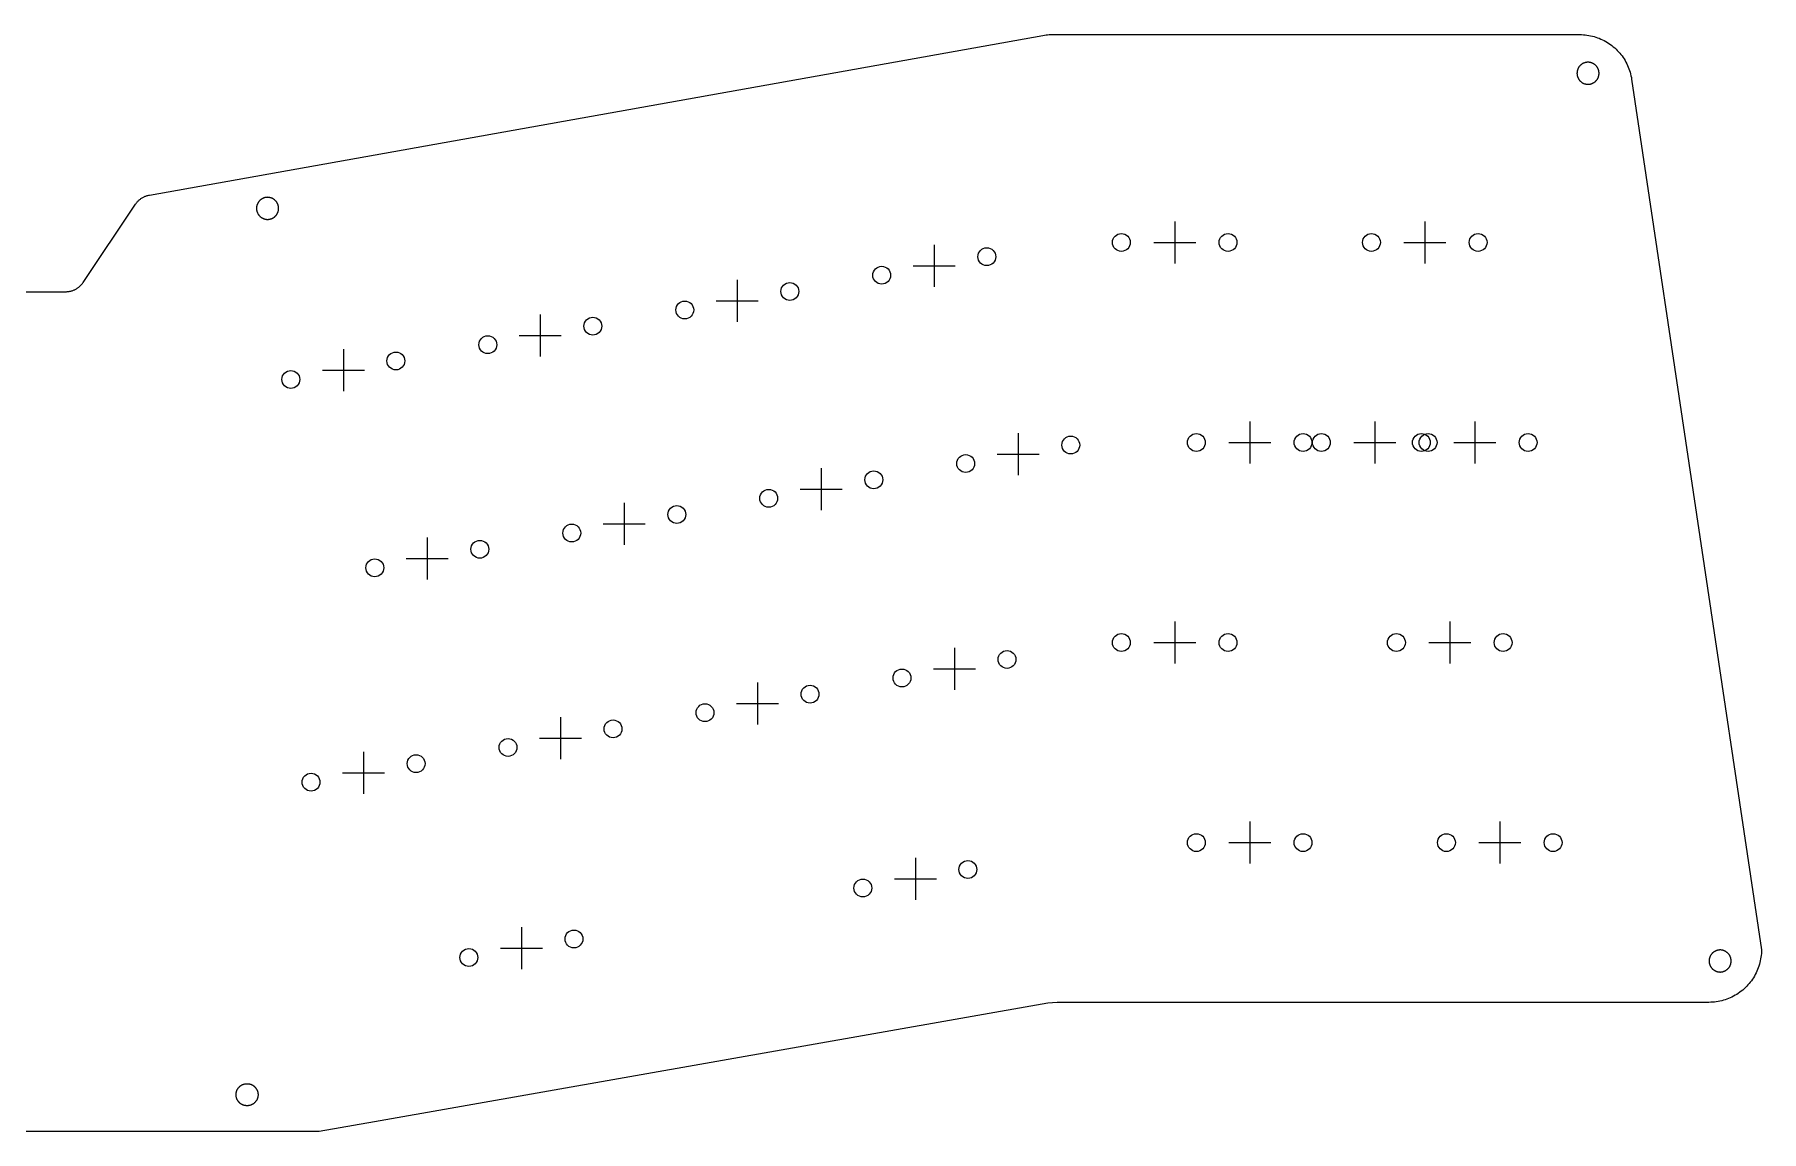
# Model space of a CAD drawing. Extents: x 52 to 383, y -186 to -68.
# Drawn here: x 219 to 383.4, y -172.4 to -67.9 of the extents above; entities that cross this region are included whole.
import ezdxf

# ---------------------------------------------------------------- set-up
doc = ezdxf.new("R2010")
doc.units = 0
doc.layers.add('BLACK', color=7, linetype='CONTINUOUS')

msp = doc.modelspace()

# ---------------------------------------------------------------- linework, layer by layer
at = {"layer": 'BLACK', "linetype": 'CONTINUOUS'}
for p, q in [((229.906, -83.2269), (315.016, -68.012)), ((315.016, -68.012), (315.161, -67.9886)), ((315.161, -67.9886), (315.306, -67.9695)), ((315.306, -67.9695), (315.451, -67.9545)), ((315.451, -67.9545), (315.597, -67.9438)), ((315.597, -67.9438), (315.743, -67.9374)), ((315.743, -67.9374), (315.889, -67.9353)), ((315.889, -67.9353), (366.14, -67.9353)), ((366.14, -67.9353), (366.313, -67.9383)), ((366.313, -67.9383), (366.486, -67.9474)), ((366.486, -67.9474), (366.659, -67.9624)), ((366.659, -67.9624), (366.832, -67.9834)), ((366.832, -67.9834), (367.003, -68.0104)), ((367.003, -68.0104), (367.173, -68.0433)), ((367.173, -68.0433), (367.342, -68.0821)), ((367.342, -68.0821), (367.51, -68.1267)), ((367.51, -68.1267), (367.676, -68.1771)), ((367.676, -68.1771), (367.84, -68.2333)), ((367.84, -68.2333), (368.002, -68.2951)), ((368.002, -68.2951), (368.162, -68.3625)), ((368.162, -68.3625), (368.32, -68.4354)), ((368.32, -68.4354), (368.474, -68.5138)), ((368.474, -68.5138), (368.626, -68.5974)), ((368.626, -68.5974), (368.775, -68.6863)), ((368.775, -68.6863), (368.921, -68.7803)), ((368.921, -68.7803), (369.064, -68.8793)), ((369.064, -68.8793), (369.203, -68.9832)), ((369.203, -68.9832), (369.338, -69.0918)), ((366.383, -70.7258), (366.353, -70.7453)), ((366.415, -70.7074), (366.383, -70.7258)), ((366.447, -70.6901), (366.415, -70.7074)), ((366.48, -70.674), (366.447, -70.6901)), ((366.513, -70.6589), (366.48, -70.674)), ((366.546, -70.645), (366.513, -70.6589)), ((366.581, -70.6324), (366.546, -70.645)), ((366.615, -70.6208), (366.581, -70.6324)), ((366.65, -70.6106), (366.615, -70.6208)), ((366.685, -70.6015), (366.65, -70.6106)), ((366.721, -70.5936), (366.685, -70.6015)), ((366.757, -70.587), (366.721, -70.5936)), ((366.793, -70.5817), (366.757, -70.587)), ((366.829, -70.5776), (366.793, -70.5817)), ((366.866, -70.5747), (366.829, -70.5776)), ((366.902, -70.5731), (366.866, -70.5747)), ((366.938, -70.5728), (366.902, -70.5731)), ((366.975, -70.5738), (366.938, -70.5728)), ((367.011, -70.576), (366.975, -70.5738)), ((367.047, -70.5795), (367.011, -70.576)), ((367.084, -70.5842), (367.047, -70.5795)), ((367.12, -70.5902), (367.084, -70.5842)), ((367.155, -70.5974), (367.12, -70.5902)), ((367.191, -70.6059), (367.155, -70.5974)), ((367.226, -70.6155), (367.191, -70.6059)), ((367.261, -70.6264), (367.226, -70.6155)), ((367.295, -70.6386), (367.261, -70.6264)), ((367.329, -70.6518), (367.295, -70.6386)), ((367.362, -70.6663), (367.329, -70.6518)), ((367.395, -70.6819), (367.362, -70.6663)), ((367.428, -70.6987), (367.395, -70.6819)), ((367.46, -70.7165), (367.428, -70.6987)), ((367.491, -70.7355), (367.46, -70.7165)), ((369.338, -69.0918), (369.469, -69.2051)), ((369.469, -69.2051), (369.597, -69.3229)), ((369.597, -69.3229), (369.72, -69.445)), ((369.72, -69.445), (369.839, -69.5713)), ((369.839, -69.5713), (369.953, -69.7017)), ((369.953, -69.7017), (370.063, -69.8359)), ((370.063, -69.8359), (370.169, -69.9739)), ((370.169, -69.9739), (370.269, -70.1155)), ((370.269, -70.1155), (370.364, -70.2604)), ((370.364, -70.2604), (370.454, -70.4086)), ((370.454, -70.4086), (370.539, -70.5598)), ((370.539, -70.5598), (370.619, -70.7139)), ((370.619, -70.7139), (370.694, -70.8706)), ((365.881, -71.5681), (365.879, -71.6046)), ((365.879, -71.6046), (365.879, -71.641)), ((365.879, -71.641), (365.881, -71.6774)), ((365.883, -71.5318), (365.881, -71.5681)), ((365.881, -71.6774), (365.883, -71.7138)), ((365.887, -71.4955), (365.883, -71.5318)), ((365.883, -71.7138), (365.887, -71.75)), ((365.892, -71.4594), (365.887, -71.4955)), ((365.887, -71.75), (365.892, -71.7861)), ((365.898, -71.4235), (365.892, -71.4594)), ((365.892, -71.7861), (365.898, -71.822)), ((365.906, -71.3879), (365.898, -71.4235)), ((365.898, -71.822), (365.906, -71.8577)), ((365.915, -71.3525), (365.906, -71.3879)), ((365.906, -71.8577), (365.915, -71.8931)), ((365.925, -71.3174), (365.915, -71.3525)), ((365.915, -71.8931), (365.925, -71.9281)), ((365.936, -71.2828), (365.925, -71.3174)), ((365.925, -71.9281), (365.936, -71.9628)), ((365.948, -71.2485), (365.936, -71.2828)), ((365.936, -71.9628), (365.948, -71.9971)), ((365.962, -71.2147), (365.948, -71.2485)), ((365.948, -71.9971), (365.962, -72.0309)), ((365.977, -71.1813), (365.962, -71.2147)), ((365.962, -72.0309), (365.977, -72.0642)), ((365.992, -71.1485), (365.977, -71.1813)), ((365.977, -72.0642), (365.992, -72.097)), ((366.01, -71.1163), (365.992, -71.1485)), ((365.992, -72.097), (366.01, -72.1293)), ((366.028, -71.0847), (366.01, -71.1163)), ((366.01, -72.1293), (366.028, -72.1609)), ((366.047, -71.0537), (366.028, -71.0847)), ((366.028, -72.1609), (366.047, -72.1918)), ((366.067, -71.0234), (366.047, -71.0537)), ((366.047, -72.1918), (366.067, -72.2221)), ((366.088, -70.9939), (366.067, -71.0234)), ((366.067, -72.2221), (366.088, -72.2517)), ((366.111, -70.9651), (366.088, -70.9939)), ((366.088, -72.2517), (366.111, -72.2805)), ((366.134, -70.9371), (366.111, -70.9651)), ((366.111, -72.2805), (366.134, -72.3085)), ((366.158, -70.9099), (366.134, -70.9371)), ((366.134, -72.3085), (366.158, -72.3357)), ((366.184, -70.8835), (366.158, -70.9099)), ((366.158, -72.3357), (366.184, -72.362)), ((366.21, -70.8581), (366.184, -70.8835)), ((366.184, -72.362), (366.21, -72.3875)), ((366.237, -70.8336), (366.21, -70.8581)), ((366.264, -70.81), (366.237, -70.8336)), ((366.293, -70.7875), (366.264, -70.81)), ((366.322, -70.7659), (366.293, -70.7875)), ((366.353, -70.7453), (366.322, -70.7659)), ((367.521, -70.7555), (367.491, -70.7355)), ((367.551, -70.7765), (367.521, -70.7555)), ((367.58, -70.7986), (367.551, -70.7765)), ((367.608, -70.8217), (367.58, -70.7986)), ((367.635, -70.8457), (367.608, -70.8217)), ((367.662, -70.8707), (367.635, -70.8457)), ((367.688, -70.8966), (367.662, -70.8707)), ((367.662, -72.3748), (367.688, -72.349)), ((367.712, -70.9234), (367.688, -70.8966)), ((367.688, -72.349), (367.712, -72.3222)), ((367.736, -70.951), (367.712, -70.9234)), ((367.712, -72.3222), (367.736, -72.2946)), ((367.759, -70.9794), (367.736, -70.951)), ((367.736, -72.2946), (367.759, -72.2662)), ((367.781, -71.0086), (367.759, -70.9794)), ((367.759, -72.2662), (367.781, -72.237)), ((367.802, -71.0385), (367.781, -71.0086)), ((367.781, -72.237), (367.802, -72.2071)), ((367.821, -71.0691), (367.802, -71.0385)), ((367.802, -72.2071), (367.821, -72.1764)), ((367.84, -71.1004), (367.821, -71.0691)), ((367.821, -72.1764), (367.84, -72.1451)), ((367.858, -71.1323), (367.84, -71.1004)), ((367.84, -72.1451), (367.858, -72.1132)), ((367.874, -71.1649), (367.858, -71.1323)), ((367.858, -72.1132), (367.874, -72.0807)), ((367.889, -71.1979), (367.874, -71.1649)), ((367.874, -72.0807), (367.889, -72.0476)), ((367.904, -71.2315), (367.889, -71.1979)), ((367.889, -72.0476), (367.904, -72.0141)), ((367.917, -71.2656), (367.904, -71.2315)), ((367.904, -72.0141), (367.917, -71.98)), ((367.928, -71.3), (367.917, -71.2656)), ((367.917, -71.98), (367.928, -71.9455)), ((367.939, -71.3349), (367.928, -71.3)), ((367.928, -71.9455), (367.939, -71.9106)), ((367.948, -71.3701), (367.939, -71.3349)), ((367.939, -71.9106), (367.948, -71.8754)), ((367.957, -71.4057), (367.948, -71.3701)), ((367.948, -71.8754), (367.957, -71.8399)), ((367.964, -71.4414), (367.957, -71.4057)), ((367.957, -71.8399), (367.964, -71.8041)), ((367.969, -71.4775), (367.964, -71.4414)), ((367.964, -71.8041), (367.969, -71.7681)), ((367.974, -71.5136), (367.969, -71.4775)), ((367.969, -71.7681), (367.974, -71.7319)), ((367.977, -71.5499), (367.974, -71.5136)), ((367.974, -71.7319), (367.977, -71.6956)), ((367.979, -71.5863), (367.977, -71.5499)), ((367.977, -71.6956), (367.979, -71.6592)), ((367.979, -71.6228), (367.979, -71.5863)), ((367.979, -71.6592), (367.979, -71.6228)), ((370.694, -70.8706), (370.762, -71.0299)), ((370.762, -71.0299), (370.826, -71.1914)), ((370.826, -71.1914), (370.883, -71.355)), ((370.883, -71.355), (370.935, -71.5206)), ((370.935, -71.5206), (370.982, -71.6878)), ((370.982, -71.6878), (371.022, -71.8566)), ((371.022, -71.8566), (371.056, -72.0266)), ((371.056, -72.0266), (371.085, -72.1977)), ((371.085, -72.1977), (383.449, -155.093)), ((366.21, -72.3875), (366.237, -72.412)), ((366.237, -72.412), (366.264, -72.4355)), ((366.264, -72.4355), (366.293, -72.4581)), ((366.293, -72.4581), (366.322, -72.4797)), ((366.322, -72.4797), (366.353, -72.5002)), ((366.353, -72.5002), (366.383, -72.5197)), ((366.383, -72.5197), (366.415, -72.5381)), ((366.415, -72.5381), (366.447, -72.5554)), ((366.447, -72.5554), (366.48, -72.5716)), ((366.48, -72.5716), (366.513, -72.5866)), ((366.513, -72.5866), (366.546, -72.6005)), ((366.546, -72.6005), (366.581, -72.6132)), ((366.581, -72.6132), (366.615, -72.6247)), ((366.615, -72.6247), (366.65, -72.635)), ((366.65, -72.635), (366.685, -72.6441)), ((366.685, -72.6441), (366.721, -72.6519)), ((366.721, -72.6519), (366.757, -72.6585)), ((366.757, -72.6585), (366.793, -72.6639)), ((366.793, -72.6639), (366.829, -72.668)), ((366.829, -72.668), (366.866, -72.6708)), ((366.866, -72.6708), (366.902, -72.6724)), ((366.902, -72.6724), (366.938, -72.6727)), ((366.938, -72.6727), (366.975, -72.6718)), ((366.975, -72.6718), (367.011, -72.6696)), ((367.011, -72.6696), (367.047, -72.6661)), ((367.047, -72.6661), (367.084, -72.6614)), ((367.084, -72.6614), (367.12, -72.6554)), ((367.12, -72.6554), (367.155, -72.6482)), ((367.155, -72.6482), (367.191, -72.6397)), ((367.191, -72.6397), (367.226, -72.63)), ((367.226, -72.63), (367.261, -72.6191)), ((367.261, -72.6191), (367.295, -72.607)), ((367.295, -72.607), (367.329, -72.5937)), ((367.329, -72.5937), (367.362, -72.5793)), ((367.362, -72.5793), (367.395, -72.5637)), ((367.395, -72.5637), (367.428, -72.5469)), ((367.428, -72.5469), (367.46, -72.5291)), ((367.46, -72.5291), (367.491, -72.5101)), ((367.491, -72.5101), (367.521, -72.4901)), ((367.521, -72.4901), (367.551, -72.469)), ((367.551, -72.469), (367.58, -72.4469)), ((367.58, -72.4469), (367.608, -72.4239)), ((367.608, -72.4239), (367.635, -72.3998)), ((367.635, -72.3998), (367.662, -72.3748)), ((228.717, -83.9214), (228.76, -83.8706)), ((228.76, -83.8706), (228.805, -83.8211)), ((228.805, -83.8211), (228.852, -83.7733)), ((228.852, -83.7733), (228.901, -83.727)), ((228.901, -83.727), (228.951, -83.6824)), ((228.951, -83.6824), (229.002, -83.6395)), ((229.002, -83.6395), (229.055, -83.5983)), ((229.055, -83.5983), (229.109, -83.5589)), ((229.109, -83.5589), (229.164, -83.5213)), ((229.164, -83.5213), (229.221, -83.4856)), ((229.221, -83.4856), (229.279, -83.4519)), ((229.279, -83.4519), (229.338, -83.4201)), ((229.338, -83.4201), (229.398, -83.3902)), ((229.398, -83.3902), (229.459, -83.3625)), ((229.459, -83.3625), (229.52, -83.3367)), ((229.52, -83.3367), (229.583, -83.3131)), ((229.583, -83.3131), (229.646, -83.2915)), ((229.646, -83.2915), (229.711, -83.2721)), ((229.711, -83.2721), (229.775, -83.2548)), ((229.775, -83.2548), (229.841, -83.2398)), ((229.841, -83.2398), (229.906, -83.2269)), ((240.322, -83.8572), (240.3, -83.8868)), ((240.344, -83.8284), (240.322, -83.8572)), ((240.367, -83.8004), (240.344, -83.8284)), ((240.392, -83.7732), (240.367, -83.8004)), ((240.417, -83.7469), (240.392, -83.7732)), ((240.443, -83.7215), (240.417, -83.7469)), ((240.47, -83.697), (240.443, -83.7215)), ((240.498, -83.6734), (240.47, -83.697)), ((240.526, -83.6508), (240.498, -83.6734)), ((240.556, -83.6292), (240.526, -83.6508)), ((240.586, -83.6087), (240.556, -83.6292)), ((240.617, -83.5892), (240.586, -83.6087)), ((240.648, -83.5708), (240.617, -83.5892)), ((240.68, -83.5535), (240.648, -83.5708)), ((240.713, -83.5373), (240.68, -83.5535)), ((240.746, -83.5223), (240.713, -83.5373)), ((240.78, -83.5084), (240.746, -83.5223)), ((240.814, -83.4957), (240.78, -83.5084)), ((240.848, -83.4842), (240.814, -83.4957)), ((240.883, -83.4739), (240.848, -83.4842)), ((240.919, -83.4648), (240.883, -83.4739)), ((240.954, -83.457), (240.919, -83.4648)), ((240.99, -83.4504), (240.954, -83.457)), ((241.026, -83.445), (240.99, -83.4504)), ((241.062, -83.4409), (241.026, -83.445)), ((241.099, -83.4381), (241.062, -83.4409)), ((241.135, -83.4365), (241.099, -83.4381)), ((241.172, -83.4362), (241.135, -83.4365)), ((241.208, -83.4371), (241.172, -83.4362)), ((241.244, -83.4393), (241.208, -83.4371)), ((241.281, -83.4428), (241.244, -83.4393)), ((241.317, -83.4475), (241.281, -83.4428)), ((241.353, -83.4535), (241.317, -83.4475)), ((241.388, -83.4608), (241.353, -83.4535)), ((241.424, -83.4692), (241.388, -83.4608)), ((241.459, -83.4789), (241.424, -83.4692)), ((241.494, -83.4898), (241.459, -83.4789)), ((241.528, -83.5019), (241.494, -83.4898)), ((241.562, -83.5152), (241.528, -83.5019)), ((241.596, -83.5297), (241.562, -83.5152)), ((241.629, -83.5453), (241.596, -83.5297)), ((241.661, -83.562), (241.629, -83.5453)), ((241.693, -83.5799), (241.661, -83.562)), ((241.724, -83.5988), (241.693, -83.5799)), ((241.754, -83.6188), (241.724, -83.5988)), ((241.784, -83.6399), (241.754, -83.6188)), ((241.813, -83.662), (241.784, -83.6399)), ((241.841, -83.6851), (241.813, -83.662)), ((241.869, -83.7091), (241.841, -83.6851)), ((241.895, -83.7341), (241.869, -83.7091)), ((241.921, -83.76), (241.895, -83.7341)), ((241.946, -83.7867), (241.921, -83.76)), ((241.969, -83.8143), (241.946, -83.7867)), ((241.992, -83.8427), (241.969, -83.8143)), ((242.014, -83.8719), (241.992, -83.8427)), ((242.035, -83.9018), (242.014, -83.8719)), ((223.604, -91.5345), (228.597, -84.0825)), ((228.597, -84.0825), (228.635, -84.0275)), ((228.635, -84.0275), (228.675, -83.9738)), ((228.675, -83.9738), (228.717, -83.9214)), ((240.114, -84.4315), (240.113, -84.4679)), ((240.113, -84.4679), (240.113, -84.5044)), ((240.113, -84.5044), (240.114, -84.5408)), ((240.116, -84.3951), (240.114, -84.4315)), ((240.114, -84.5408), (240.116, -84.5772)), ((240.12, -84.3589), (240.116, -84.3951)), ((240.116, -84.5772), (240.12, -84.6134)), ((240.125, -84.3228), (240.12, -84.3589)), ((240.12, -84.6134), (240.125, -84.6495)), ((240.131, -84.2869), (240.125, -84.3228)), ((240.125, -84.6495), (240.131, -84.6854)), ((240.139, -84.2512), (240.131, -84.2869)), ((240.131, -84.6854), (240.139, -84.7211)), ((240.148, -84.2158), (240.139, -84.2512)), ((240.139, -84.7211), (240.148, -84.7564)), ((240.158, -84.1808), (240.148, -84.2158)), ((240.148, -84.7564), (240.158, -84.7915)), ((240.169, -84.1461), (240.158, -84.1808)), ((240.158, -84.7915), (240.169, -84.8262)), ((240.181, -84.1118), (240.169, -84.1461)), ((240.169, -84.8262), (240.181, -84.8604)), ((240.195, -84.078), (240.181, -84.1118)), ((240.181, -84.8604), (240.195, -84.8943)), ((240.21, -84.0447), (240.195, -84.078)), ((240.195, -84.8943), (240.21, -84.9276)), ((240.226, -84.0119), (240.21, -84.0447)), ((240.21, -84.9276), (240.226, -84.9604)), ((240.243, -83.9797), (240.226, -84.0119)), ((240.226, -84.9604), (240.243, -84.9926)), ((240.261, -83.948), (240.243, -83.9797)), ((240.243, -84.9926), (240.261, -85.0242)), ((240.28, -83.9171), (240.261, -83.948)), ((240.261, -85.0242), (240.28, -85.0552)), ((240.3, -83.8868), (240.28, -83.9171)), ((240.28, -85.0552), (240.3, -85.0855)), ((240.3, -85.0855), (240.322, -85.1151)), ((240.322, -85.1151), (240.344, -85.1439)), ((240.344, -85.1439), (240.367, -85.1719)), ((240.367, -85.1719), (240.392, -85.199)), ((240.392, -85.199), (240.417, -85.2254)), ((240.417, -85.2254), (240.443, -85.2508)), ((240.443, -85.2508), (240.47, -85.2753)), ((240.47, -85.2753), (240.498, -85.2989)), ((240.498, -85.2989), (240.526, -85.3215)), ((240.526, -85.3215), (240.556, -85.343)), ((240.556, -85.343), (240.586, -85.3636)), ((240.586, -85.3636), (240.617, -85.3831)), ((240.617, -85.3831), (240.648, -85.4015)), ((240.648, -85.4015), (240.68, -85.4188)), ((240.68, -85.4188), (240.713, -85.435)), ((240.713, -85.435), (240.746, -85.45)), ((240.746, -85.45), (240.78, -85.4639)), ((240.78, -85.4639), (240.814, -85.4766)), ((240.814, -85.4766), (240.848, -85.4881)), ((240.848, -85.4881), (240.883, -85.4984)), ((240.883, -85.4984), (240.919, -85.5074)), ((240.919, -85.5074), (240.954, -85.5153)), ((240.954, -85.5153), (240.99, -85.5219)), ((240.99, -85.5219), (241.026, -85.5273)), ((241.026, -85.5273), (241.062, -85.5314)), ((241.281, -85.5295), (241.317, -85.5247)), ((241.317, -85.5247), (241.353, -85.5188)), ((241.353, -85.5188), (241.388, -85.5115)), ((241.388, -85.5115), (241.424, -85.5031)), ((241.424, -85.5031), (241.459, -85.4934)), ((241.459, -85.4934), (241.494, -85.4825)), ((241.494, -85.4825), (241.528, -85.4704)), ((241.528, -85.4704), (241.562, -85.4571)), ((241.562, -85.4571), (241.596, -85.4426)), ((241.596, -85.4426), (241.629, -85.427)), ((241.629, -85.427), (241.661, -85.4103)), ((241.661, -85.4103), (241.693, -85.3924)), ((241.693, -85.3924), (241.724, -85.3735)), ((241.724, -85.3735), (241.754, -85.3534)), ((241.754, -85.3534), (241.784, -85.3324)), ((241.784, -85.3324), (241.813, -85.3103)), ((241.813, -85.3103), (241.841, -85.2872)), ((241.841, -85.2872), (241.869, -85.2632)), ((241.869, -85.2632), (241.895, -85.2382)), ((241.895, -85.2382), (241.921, -85.2123)), ((241.921, -85.2123), (241.946, -85.1856)), ((241.946, -85.1856), (241.969, -85.158)), ((241.969, -85.158), (241.992, -85.1295)), ((241.992, -85.1295), (242.014, -85.1004)), ((242.014, -85.1004), (242.035, -85.0704)), ((242.055, -83.9325), (242.035, -83.9018)), ((242.035, -85.0704), (242.055, -85.0398)), ((242.073, -83.9638), (242.055, -83.9325)), ((242.055, -85.0398), (242.073, -85.0085)), ((242.091, -83.9957), (242.073, -83.9638)), ((242.073, -85.0085), (242.091, -84.9766)), ((242.107, -84.0282), (242.091, -83.9957)), ((242.091, -84.9766), (242.107, -84.9441)), ((242.123, -84.0613), (242.107, -84.0282)), ((242.107, -84.9441), (242.123, -84.911)), ((242.137, -84.0949), (242.123, -84.0613)), ((242.123, -84.911), (242.137, -84.8774)), ((242.15, -84.1289), (242.137, -84.0949)), ((242.137, -84.8774), (242.15, -84.8434)), ((242.162, -84.1634), (242.15, -84.1289)), ((242.15, -84.8434), (242.162, -84.8089)), ((242.172, -84.1983), (242.162, -84.1634)), ((242.162, -84.8089), (242.172, -84.774)), ((242.182, -84.2335), (242.172, -84.1983)), ((242.172, -84.774), (242.182, -84.7388)), ((242.19, -84.269), (242.182, -84.2335)), ((242.182, -84.7388), (242.19, -84.7033)), ((242.197, -84.3048), (242.19, -84.269)), ((242.19, -84.7033), (242.197, -84.6675)), ((242.202, -84.3408), (242.197, -84.3048)), ((242.197, -84.6675), (242.202, -84.6315)), ((242.207, -84.377), (242.202, -84.3408)), ((242.202, -84.6315), (242.207, -84.5953)), ((242.21, -84.4133), (242.207, -84.377)), ((242.207, -84.5953), (242.21, -84.559)), ((242.212, -84.4497), (242.21, -84.4133)), ((242.21, -84.559), (242.212, -84.5226)), ((242.212, -84.4861), (242.212, -84.4497)), ((242.212, -84.5226), (242.212, -84.4861)), ((241.062, -85.5314), (241.099, -85.5342)), ((241.099, -85.5342), (241.135, -85.5358)), ((241.135, -85.5358), (241.172, -85.5361)), ((241.172, -85.5361), (241.208, -85.5352)), ((241.208, -85.5352), (241.244, -85.5329)), ((241.244, -85.5329), (241.281, -85.5295)), ((327.566, -85.73), (327.566, -89.73)), ((351.379, -85.73), (351.379, -89.73)), ((304.664, -87.9726), (304.664, -91.9726)), ((325.566, -87.73), (329.566, -87.73)), ((349.379, -87.73), (353.379, -87.73)), ((302.664, -89.9726), (306.664, -89.9726)), ((222.972, -92.1357), (223.03, -92.0999)), ((223.03, -92.0999), (223.086, -92.0622)), ((223.086, -92.0622), (223.141, -92.0226)), ((223.141, -92.0226), (223.194, -91.9812)), ((223.194, -91.9812), (223.246, -91.938)), ((223.246, -91.938), (223.297, -91.893)), ((223.297, -91.893), (223.346, -91.8464)), ((223.346, -91.8464), (223.393, -91.7982)), ((223.393, -91.7982), (223.439, -91.7483)), ((223.439, -91.7483), (223.483, -91.697)), ((223.483, -91.697), (223.525, -91.6442)), ((223.525, -91.6442), (223.565, -91.59)), ((223.565, -91.59), (223.604, -91.5345)), ((285.903, -91.2806), (285.903, -95.2806)), ((215.998, -92.4213), (221.942, -92.4213)), ((221.942, -92.4213), (222.01, -92.4201)), ((222.01, -92.4201), (222.077, -92.4167)), ((222.077, -92.4167), (222.145, -92.411)), ((222.145, -92.411), (222.212, -92.403)), ((222.212, -92.403), (222.279, -92.3927)), ((222.279, -92.3927), (222.345, -92.3802)), ((222.345, -92.3802), (222.411, -92.3655)), ((222.411, -92.3655), (222.477, -92.3485)), ((222.477, -92.3485), (222.542, -92.3294)), ((222.542, -92.3294), (222.606, -92.308)), ((222.606, -92.308), (222.669, -92.2845)), ((222.669, -92.2845), (222.732, -92.2589)), ((222.732, -92.2589), (222.793, -92.2312)), ((222.793, -92.2312), (222.854, -92.2014)), ((222.854, -92.2014), (222.914, -92.1695)), ((222.914, -92.1695), (222.972, -92.1357)), ((283.903, -93.2806), (287.903, -93.2806)), ((267.143, -94.5886), (267.143, -98.5886)), ((265.143, -96.5886), (269.143, -96.5886)), ((248.382, -97.8966), (248.382, -101.897)), ((246.382, -99.8966), (250.382, -99.8966)), ((334.71, -104.78), (334.71, -108.78)), ((346.616, -104.78), (346.616, -108.78)), ((356.141, -104.78), (356.141, -108.78)), ((312.662, -105.906), (312.662, -109.906)), ((332.71, -106.78), (336.71, -106.78)), ((344.616, -106.78), (348.616, -106.78)), ((354.141, -106.78), (358.141, -106.78)), ((310.662, -107.906), (314.662, -107.906)), ((293.901, -109.214), (293.901, -113.214)), ((291.901, -111.214), (295.901, -111.214)), ((275.141, -112.522), (275.141, -116.522)), ((273.141, -114.522), (277.141, -114.522)), ((256.38, -115.83), (256.38, -119.83)), ((254.38, -117.83), (258.38, -117.83)), ((327.566, -123.83), (327.566, -127.83)), ((353.76, -123.83), (353.76, -127.83)), ((306.59, -126.321), (306.59, -130.321)), ((325.566, -125.83), (329.566, -125.83)), ((351.76, -125.83), (355.76, -125.83)), ((287.829, -129.629), (287.829, -133.629)), ((304.59, -128.321), (308.59, -128.321)), ((269.068, -132.937), (269.068, -136.937)), ((285.829, -131.629), (289.829, -131.629)), ((250.308, -136.245), (250.308, -140.245)), ((267.068, -134.937), (271.068, -134.937)), ((248.308, -138.245), (252.308, -138.245)), ((334.71, -142.88), (334.71, -146.88)), ((358.523, -142.88), (358.523, -146.88)), ((302.862, -146.322), (302.862, -150.322)), ((332.71, -144.88), (336.71, -144.88)), ((356.523, -144.88), (360.523, -144.88)), ((300.862, -148.322), (304.862, -148.322)), ((265.341, -152.938), (265.341, -156.938)), ((263.341, -154.938), (267.341, -154.938)), ((378.461, -156.099), (378.46, -156.136)), ((378.46, -156.136), (378.46, -156.172)), ((378.46, -156.172), (378.461, -156.209)), ((378.464, -156.063), (378.461, -156.099)), ((378.461, -156.209), (378.464, -156.245)), ((378.468, -156.027), (378.464, -156.063)), ((378.464, -156.245), (378.468, -156.281)), ((378.473, -155.991), (378.468, -156.027)), ((378.479, -155.955), (378.473, -155.991)), ((378.486, -155.919), (378.479, -155.955)), ((378.495, -155.884), (378.486, -155.919)), ((378.505, -155.849), (378.495, -155.884)), ((378.516, -155.814), (378.505, -155.849)), ((378.529, -155.78), (378.516, -155.814)), ((378.542, -155.746), (378.529, -155.78)), ((378.557, -155.712), (378.542, -155.746)), ((378.573, -155.68), (378.557, -155.712)), ((378.59, -155.647), (378.573, -155.68)), ((378.608, -155.616), (378.59, -155.647)), ((378.627, -155.585), (378.608, -155.616)), ((378.648, -155.555), (378.627, -155.585)), ((378.669, -155.525), (378.648, -155.555)), ((378.691, -155.496), (378.669, -155.525)), ((378.715, -155.468), (378.691, -155.496)), ((378.739, -155.441), (378.715, -155.468)), ((378.764, -155.415), (378.739, -155.441)), ((378.79, -155.389), (378.764, -155.415)), ((378.817, -155.365), (378.79, -155.389)), ((378.845, -155.341), (378.817, -155.365)), ((378.874, -155.319), (378.845, -155.341)), ((378.903, -155.297), (378.874, -155.319)), ((378.933, -155.276), (378.903, -155.297)), ((378.964, -155.257), (378.933, -155.276)), ((378.995, -155.239), (378.964, -155.257)), ((379.027, -155.221), (378.995, -155.239)), ((379.06, -155.205), (379.027, -155.221)), ((379.093, -155.19), (379.06, -155.205)), ((379.127, -155.176), (379.093, -155.19)), ((379.161, -155.163), (379.127, -155.176)), ((379.196, -155.152), (379.161, -155.163)), ((379.231, -155.142), (379.196, -155.152)), ((379.266, -155.133), (379.231, -155.142)), ((379.302, -155.125), (379.266, -155.133)), ((379.337, -155.118), (379.302, -155.125)), ((379.374, -155.113), (379.337, -155.118)), ((379.41, -155.109), (379.374, -155.113)), ((379.446, -155.106), (379.41, -155.109)), ((379.482, -155.104), (379.446, -155.106)), ((379.519, -155.104), (379.482, -155.104)), ((379.555, -155.105), (379.519, -155.104)), ((379.592, -155.107), (379.555, -155.105)), ((379.628, -155.111), (379.592, -155.107)), ((379.664, -155.115), (379.628, -155.111)), ((379.7, -155.121), (379.664, -155.115)), ((379.736, -155.129), (379.7, -155.121)), ((379.771, -155.137), (379.736, -155.129)), ((379.806, -155.147), (379.771, -155.137)), ((379.841, -155.158), (379.806, -155.147)), ((379.876, -155.17), (379.841, -155.158)), ((379.91, -155.183), (379.876, -155.17)), ((379.943, -155.197), (379.91, -155.183)), ((379.976, -155.213), (379.943, -155.197)), ((380.008, -155.23), (379.976, -155.213)), ((380.04, -155.248), (380.008, -155.23)), ((380.071, -155.267), (380.04, -155.248)), ((380.102, -155.287), (380.071, -155.267)), ((380.131, -155.308), (380.102, -155.287)), ((380.16, -155.33), (380.131, -155.308)), ((380.189, -155.353), (380.16, -155.33)), ((380.216, -155.377), (380.189, -155.353)), ((380.243, -155.402), (380.216, -155.377)), ((380.268, -155.428), (380.243, -155.402)), ((380.293, -155.454), (380.268, -155.428)), ((380.317, -155.482), (380.293, -155.454)), ((380.34, -155.51), (380.317, -155.482)), ((380.361, -155.54), (380.34, -155.51)), ((380.382, -155.57), (380.361, -155.54)), ((380.402, -155.6), (380.382, -155.57)), ((380.421, -155.632), (380.402, -155.6)), ((380.438, -155.663), (380.421, -155.632)), ((380.455, -155.696), (380.438, -155.663)), ((380.47, -155.729), (380.455, -155.696)), ((380.484, -155.763), (380.47, -155.729)), ((380.497, -155.797), (380.484, -155.763)), ((380.509, -155.831), (380.497, -155.797)), ((380.52, -155.866), (380.509, -155.831)), ((380.529, -155.901), (380.52, -155.866)), ((380.537, -155.937), (380.529, -155.901)), ((380.544, -155.973), (380.537, -155.937)), ((380.55, -156.009), (380.544, -155.973)), ((380.554, -156.045), (380.55, -156.009)), ((380.557, -156.081), (380.554, -156.045)), ((380.554, -156.263), (380.557, -156.227)), ((380.559, -156.117), (380.557, -156.081)), ((380.557, -156.227), (380.559, -156.19)), ((380.56, -156.154), (380.559, -156.117)), ((380.559, -156.19), (380.56, -156.154)), ((383.34, -156.133), (383.301, -156.303)), ((383.373, -155.962), (383.34, -156.133)), ((383.401, -155.789), (383.373, -155.962)), ((383.422, -155.616), (383.401, -155.789)), ((383.437, -155.442), (383.422, -155.616)), ((383.446, -155.268), (383.437, -155.442)), ((383.449, -155.093), (383.446, -155.268)), ((378.468, -156.281), (378.473, -156.317)), ((378.473, -156.317), (378.479, -156.353)), ((378.479, -156.353), (378.486, -156.389)), ((378.486, -156.389), (378.495, -156.424)), ((378.495, -156.424), (378.505, -156.459)), ((378.505, -156.459), (378.516, -156.494)), ((378.516, -156.494), (378.529, -156.528)), ((378.529, -156.528), (378.542, -156.562)), ((378.542, -156.562), (378.557, -156.595)), ((378.557, -156.595), (378.573, -156.628)), ((378.573, -156.628), (378.59, -156.66)), ((378.59, -156.66), (378.608, -156.692)), ((378.608, -156.692), (378.627, -156.723)), ((378.627, -156.723), (378.648, -156.753)), ((378.648, -156.753), (378.669, -156.783)), ((378.669, -156.783), (378.691, -156.812)), ((378.691, -156.812), (378.715, -156.84)), ((378.715, -156.84), (378.739, -156.867)), ((378.739, -156.867), (378.764, -156.893)), ((378.764, -156.893), (378.79, -156.919)), ((378.79, -156.919), (378.817, -156.943)), ((378.817, -156.943), (378.845, -156.967)), ((378.845, -156.967), (378.874, -156.989)), ((378.874, -156.989), (378.903, -157.011)), ((378.903, -157.011), (378.933, -157.031)), ((378.933, -157.031), (378.964, -157.051)), ((378.964, -157.051), (378.995, -157.069)), ((378.995, -157.069), (379.027, -157.087)), ((379.027, -157.087), (379.06, -157.103)), ((379.06, -157.103), (379.093, -157.118)), ((379.093, -157.118), (379.127, -157.132)), ((379.127, -157.132), (379.161, -157.144)), ((379.161, -157.144), (379.196, -157.156)), ((379.196, -157.156), (379.231, -157.166)), ((379.231, -157.166), (379.266, -157.175)), ((379.266, -157.175), (379.302, -157.183)), ((379.302, -157.183), (379.337, -157.19)), ((379.337, -157.19), (379.374, -157.195)), ((379.374, -157.195), (379.41, -157.199)), ((379.41, -157.199), (379.446, -157.202)), ((379.446, -157.202), (379.482, -157.204)), ((379.482, -157.204), (379.519, -157.204)), ((379.519, -157.204), (379.555, -157.203)), ((379.555, -157.203), (379.592, -157.201)), ((379.592, -157.201), (379.628, -157.197)), ((379.628, -157.197), (379.664, -157.192)), ((379.664, -157.192), (379.7, -157.187)), ((379.7, -157.187), (379.736, -157.179)), ((379.736, -157.179), (379.771, -157.171)), ((379.771, -157.171), (379.806, -157.161)), ((379.806, -157.161), (379.841, -157.15)), ((379.841, -157.15), (379.876, -157.138)), ((379.876, -157.138), (379.91, -157.125)), ((379.91, -157.125), (379.943, -157.11)), ((379.943, -157.11), (379.976, -157.095)), ((379.976, -157.095), (380.008, -157.078)), ((380.008, -157.078), (380.04, -157.06)), ((380.04, -157.06), (380.071, -157.041)), ((380.071, -157.041), (380.102, -157.021)), ((380.102, -157.021), (380.131, -157)), ((380.131, -157), (380.16, -156.978)), ((380.16, -156.978), (380.189, -156.955)), ((380.189, -156.955), (380.216, -156.931)), ((380.216, -156.931), (380.243, -156.906)), ((380.243, -156.906), (380.268, -156.88)), ((380.268, -156.88), (380.293, -156.853)), ((380.293, -156.853), (380.317, -156.826)), ((380.317, -156.826), (380.34, -156.797)), ((380.34, -156.797), (380.361, -156.768)), ((380.361, -156.768), (380.382, -156.738)), ((380.382, -156.738), (380.402, -156.708)), ((380.402, -156.708), (380.421, -156.676)), ((380.421, -156.676), (380.438, -156.644)), ((380.438, -156.644), (380.455, -156.612)), ((380.455, -156.612), (380.47, -156.579)), ((380.47, -156.579), (380.484, -156.545)), ((380.484, -156.545), (380.497, -156.511)), ((380.497, -156.511), (380.509, -156.477)), ((380.509, -156.477), (380.52, -156.442)), ((380.52, -156.442), (380.529, -156.407)), ((380.529, -156.407), (380.537, -156.371)), ((380.537, -156.371), (380.544, -156.335)), ((380.544, -156.335), (380.55, -156.299)), ((380.55, -156.299), (380.554, -156.263)), ((382.594, -157.889), (382.494, -158.032)), ((382.689, -157.743), (382.594, -157.889)), ((382.779, -157.593), (382.689, -157.743)), ((382.864, -157.441), (382.779, -157.593)), ((382.943, -157.285), (382.864, -157.441)), ((383.017, -157.127), (382.943, -157.285)), ((383.085, -156.966), (383.017, -157.127)), ((383.148, -156.803), (383.085, -156.966)), ((383.204, -156.638), (383.148, -156.803)), ((383.256, -156.472), (383.204, -156.638)), ((383.301, -156.303), (383.256, -156.472)), ((380.797, -159.508), (380.641, -159.587)), ((380.949, -159.423), (380.797, -159.508)), ((381.099, -159.333), (380.949, -159.423)), ((381.245, -159.238), (381.099, -159.333)), ((381.388, -159.138), (381.245, -159.238)), ((381.527, -159.033), (381.388, -159.138)), ((381.663, -158.923), (381.527, -159.033)), ((381.795, -158.809), (381.663, -158.923)), ((381.922, -158.69), (381.795, -158.809)), ((382.046, -158.567), (381.922, -158.69)), ((382.165, -158.439), (382.046, -158.567)), ((382.279, -158.307), (382.165, -158.439)), ((382.389, -158.172), (382.279, -158.307)), ((382.494, -158.032), (382.389, -158.172)), ((315.487, -160.169), (251.347, -171.457)), ((316.354, -160.093), (315.487, -160.169)), ((378.449, -160.093), (316.354, -160.093)), ((378.624, -160.09), (378.449, -160.093)), ((378.798, -160.081), (378.624, -160.09)), ((378.972, -160.066), (378.798, -160.081)), ((379.145, -160.045), (378.972, -160.066)), ((379.317, -160.017), (379.145, -160.045)), ((379.489, -159.984), (379.317, -160.017)), ((379.659, -159.945), (379.489, -159.984)), ((379.827, -159.9), (379.659, -159.945)), ((379.994, -159.849), (379.827, -159.9)), ((380.159, -159.792), (379.994, -159.849)), ((380.322, -159.729), (380.159, -159.792)), ((380.483, -159.661), (380.322, -159.729)), ((380.641, -159.587), (380.483, -159.661)), ((238.16, -168.886), (238.161, -168.85)), ((238.161, -168.923), (238.16, -168.886)), ((238.161, -168.85), (238.163, -168.814)), ((238.163, -168.959), (238.161, -168.923)), ((238.163, -168.814), (238.166, -168.777)), ((238.166, -168.996), (238.163, -168.959)), ((238.166, -168.777), (238.171, -168.741)), ((238.171, -169.032), (238.166, -168.996)), ((238.171, -168.741), (238.176, -168.705)), ((238.176, -169.068), (238.171, -169.032)), ((238.176, -168.705), (238.183, -168.669)), ((238.183, -169.104), (238.176, -169.068)), ((238.183, -168.669), (238.191, -168.634)), ((238.191, -169.139), (238.183, -169.104)), ((238.191, -168.634), (238.201, -168.599)), ((238.201, -169.174), (238.191, -169.139)), ((238.201, -168.599), (238.211, -168.564)), ((238.211, -169.209), (238.201, -169.174)), ((238.211, -168.564), (238.223, -168.529)), ((238.223, -169.244), (238.211, -169.209)), ((238.223, -168.529), (238.236, -168.495)), ((238.236, -169.278), (238.223, -169.244)), ((238.236, -168.495), (238.25, -168.462)), ((238.25, -169.311), (238.236, -169.278)), ((238.25, -168.462), (238.266, -168.429)), ((238.266, -169.344), (238.25, -169.311)), ((238.266, -168.429), (238.282, -168.396)), ((238.282, -169.377), (238.266, -169.344)), ((238.282, -168.396), (238.3, -168.364)), ((238.3, -169.409), (238.282, -169.377)), ((238.3, -168.364), (238.318, -168.333)), ((238.318, -169.44), (238.3, -169.409)), ((238.318, -168.333), (238.338, -168.302)), ((238.338, -168.302), (238.359, -168.272)), ((238.359, -168.272), (238.381, -168.243)), ((238.381, -168.243), (238.403, -168.215)), ((238.403, -168.215), (238.427, -168.187)), ((238.427, -168.187), (238.452, -168.16)), ((238.452, -168.16), (238.478, -168.134)), ((238.478, -168.134), (238.504, -168.109)), ((238.504, -168.109), (238.532, -168.085)), ((238.532, -168.085), (238.56, -168.062)), ((238.56, -168.062), (238.589, -168.04)), ((238.589, -168.04), (238.619, -168.019)), ((238.619, -168.019), (238.649, -167.999)), ((238.649, -167.999), (238.68, -167.98)), ((238.68, -167.98), (238.712, -167.962)), ((238.712, -167.962), (238.744, -167.946)), ((238.744, -167.946), (238.777, -167.93)), ((238.777, -167.93), (238.811, -167.916)), ((238.811, -167.916), (238.845, -167.902)), ((238.845, -167.902), (238.879, -167.89)), ((238.879, -167.89), (238.914, -167.879)), ((238.914, -167.879), (238.949, -167.87)), ((238.949, -167.87), (238.984, -167.861)), ((238.984, -167.861), (239.02, -167.854)), ((239.02, -167.854), (239.056, -167.848)), ((239.056, -167.848), (239.092, -167.843)), ((239.092, -167.843), (239.128, -167.84)), ((239.128, -167.84), (239.165, -167.837)), ((239.165, -167.837), (239.201, -167.837)), ((239.201, -167.837), (239.238, -167.837)), ((239.238, -167.837), (239.274, -167.838)), ((239.274, -167.838), (239.31, -167.841)), ((239.31, -167.841), (239.347, -167.845)), ((239.347, -167.845), (239.383, -167.851)), ((239.383, -167.851), (239.419, -167.857)), ((239.419, -167.857), (239.454, -167.865)), ((239.454, -167.865), (239.489, -167.874)), ((239.489, -167.874), (239.524, -167.885)), ((239.524, -167.885), (239.559, -167.896)), ((239.559, -167.896), (239.593, -167.909)), ((239.593, -167.909), (239.627, -167.923)), ((239.627, -167.923), (239.66, -167.938)), ((239.66, -167.938), (239.693, -167.954)), ((239.693, -167.954), (239.725, -167.971)), ((239.725, -167.971), (239.756, -167.99)), ((239.756, -167.99), (239.787, -168.009)), ((239.787, -168.009), (239.817, -168.03)), ((239.817, -168.03), (239.847, -168.051)), ((239.847, -168.051), (239.875, -168.074)), ((239.875, -168.074), (239.903, -168.097)), ((239.903, -168.097), (239.93, -168.122)), ((239.93, -168.122), (239.956, -168.147)), ((239.956, -168.147), (239.981, -168.174)), ((239.981, -168.174), (240.006, -168.201)), ((240.006, -168.201), (240.029, -168.229)), ((240.029, -168.229), (240.051, -168.258)), ((240.051, -168.258), (240.073, -168.287)), ((240.073, -168.287), (240.093, -168.317)), ((240.093, -168.317), (240.112, -168.348)), ((240.112, -168.348), (240.13, -168.38)), ((240.13, -169.393), (240.112, -169.425)), ((240.13, -168.38), (240.147, -168.412)), ((240.147, -169.361), (240.13, -169.393)), ((240.147, -168.412), (240.163, -168.445)), ((240.163, -169.328), (240.147, -169.361)), ((240.163, -168.445), (240.178, -168.478)), ((240.178, -169.295), (240.163, -169.328)), ((240.178, -168.478), (240.191, -168.512)), ((240.191, -169.261), (240.178, -169.295)), ((240.191, -168.512), (240.204, -168.546)), ((240.204, -169.227), (240.191, -169.261)), ((240.204, -168.546), (240.215, -168.581)), ((240.215, -169.192), (240.204, -169.227)), ((240.215, -168.581), (240.225, -168.616)), ((240.225, -169.157), (240.215, -169.192)), ((240.225, -168.616), (240.234, -168.652)), ((240.234, -169.121), (240.225, -169.157)), ((240.234, -168.652), (240.241, -168.687)), ((240.241, -169.086), (240.234, -169.121)), ((240.241, -168.687), (240.248, -168.723)), ((240.248, -169.05), (240.241, -169.086)), ((240.248, -168.723), (240.253, -168.759)), ((240.253, -169.014), (240.248, -169.05)), ((240.253, -168.759), (240.256, -168.795)), ((240.256, -168.977), (240.253, -169.014)), ((240.256, -168.795), (240.259, -168.832)), ((240.259, -168.941), (240.256, -168.977)), ((240.259, -168.832), (240.26, -168.868)), ((240.26, -168.905), (240.259, -168.941)), ((240.26, -168.868), (240.26, -168.905)), ((238.338, -169.471), (238.318, -169.44)), ((238.359, -169.501), (238.338, -169.471)), ((238.381, -169.53), (238.359, -169.501)), ((238.403, -169.558), (238.381, -169.53)), ((238.427, -169.586), (238.403, -169.558)), ((238.452, -169.613), (238.427, -169.586)), ((238.478, -169.639), (238.452, -169.613)), ((238.504, -169.664), (238.478, -169.639)), ((238.532, -169.688), (238.504, -169.664)), ((238.56, -169.711), (238.532, -169.688)), ((238.589, -169.733), (238.56, -169.711)), ((238.619, -169.754), (238.589, -169.733)), ((238.649, -169.774), (238.619, -169.754)), ((238.68, -169.793), (238.649, -169.774)), ((238.712, -169.811), (238.68, -169.793)), ((238.744, -169.827), (238.712, -169.811)), ((238.777, -169.843), (238.744, -169.827)), ((238.811, -169.857), (238.777, -169.843)), ((238.845, -169.871), (238.811, -169.857)), ((238.879, -169.883), (238.845, -169.871)), ((238.914, -169.894), (238.879, -169.883)), ((238.949, -169.903), (238.914, -169.894)), ((238.984, -169.912), (238.949, -169.903)), ((239.02, -169.919), (238.984, -169.912)), ((239.056, -169.925), (239.02, -169.919)), ((239.092, -169.93), (239.056, -169.925)), ((239.128, -169.933), (239.092, -169.93)), ((239.165, -169.935), (239.128, -169.933)), ((239.201, -169.936), (239.165, -169.935)), ((239.238, -169.936), (239.201, -169.936)), ((239.274, -169.935), (239.238, -169.936)), ((239.31, -169.932), (239.274, -169.935)), ((239.347, -169.928), (239.31, -169.932)), ((239.383, -169.922), (239.347, -169.928)), ((239.419, -169.916), (239.383, -169.922)), ((239.454, -169.908), (239.419, -169.916)), ((239.489, -169.899), (239.454, -169.908)), ((239.524, -169.888), (239.489, -169.899)), ((239.559, -169.877), (239.524, -169.888)), ((239.593, -169.864), (239.559, -169.877)), ((239.627, -169.85), (239.593, -169.864)), ((239.66, -169.835), (239.627, -169.85)), ((239.693, -169.819), (239.66, -169.835)), ((239.725, -169.802), (239.693, -169.819)), ((239.756, -169.783), (239.725, -169.802)), ((239.787, -169.764), (239.756, -169.783)), ((239.817, -169.743), (239.787, -169.764)), ((239.847, -169.722), (239.817, -169.743)), ((239.875, -169.699), (239.847, -169.722)), ((239.903, -169.676), (239.875, -169.699)), ((239.93, -169.651), (239.903, -169.676)), ((239.956, -169.626), (239.93, -169.651)), ((239.981, -169.599), (239.956, -169.626)), ((240.006, -169.572), (239.981, -169.599)), ((240.029, -169.544), (240.006, -169.572)), ((240.051, -169.515), (240.029, -169.544)), ((240.073, -169.486), (240.051, -169.515)), ((240.093, -169.456), (240.073, -169.486)), ((240.112, -169.425), (240.093, -169.456)), ((246.07, -172.386), (191.113, -172.386)), ((251.347, -171.457), (246.07, -172.386))]:
    msp.add_line(p, q, dxfattribs=at)
at = {"layer": 'BLACK'}
for centre in [(322.486, -87.73), (332.646, -87.73), (346.299, -87.73), (356.459, -87.73), (309.667, -89.0905), (299.661, -90.8547), (290.906, -92.3985), (280.9, -94.1627), (272.145, -95.7065), (262.14, -97.4707), (253.385, -99.0145), (243.379, -100.779), (317.665, -107.024), (329.63, -106.78), (339.79, -106.78), (341.536, -106.78), (351.061, -106.78), (351.696, -106.78), (361.221, -106.78), (307.659, -108.788), (298.904, -110.332), (288.898, -112.096), (280.143, -113.64), (270.138, -115.404), (261.383, -116.948), (251.377, -118.712), (322.486, -125.83), (332.646, -125.83), (348.68, -125.83), (358.84, -125.83), (311.592, -127.439), (292.832, -130.747), (301.587, -129.203), (274.071, -134.055), (282.826, -132.511), (255.311, -137.363), (264.066, -135.819), (245.305, -139.127), (329.63, -144.88), (339.79, -144.88), (353.443, -144.88), (363.603, -144.88), (307.865, -147.44), (297.859, -149.204), (270.344, -154.056), (260.338, -155.82)]:
    msp.add_circle(centre, 0.85, dxfattribs=at)

doc.saveas('drawing.dxf')
